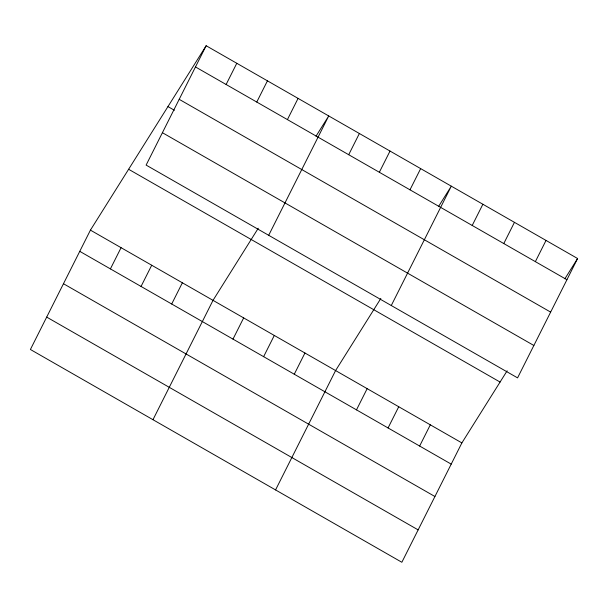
<?xml version="1.0" encoding="UTF-8"?>
<svg xmlns="http://www.w3.org/2000/svg" width="608" height="608" viewBox="0 0 608 608"><rect width="100%" height="100%" fill="white"/><g stroke="black" fill="none" stroke-linecap="round" stroke-linejoin="round"><path stroke-width="0.91" d="M206.15 45.729L146.118 165.087L517.568 377.872L577.6 258.514L206.15 45.729L90.432 230.128L30.4 349.486L401.85 562.271L461.882 442.913L507.133 370.812M110.405 268.896L121.076 247.684M226.123 84.497L236.793 63.285M141.048 286.452L151.719 265.24M256.766 102.053L267.436 80.841M171.699 304.008L182.362 282.796M287.417 119.601L298.08 98.39M152.98 419.702L213.013 300.352L258.256 228.243M268.698 235.304L328.723 115.946L316 136.23M232.986 339.12L243.656 317.908M348.703 154.713L359.374 133.502M263.629 356.668L274.299 335.456M379.346 172.269L390.017 151.058M294.272 374.224L304.942 353.012M409.99 189.825L420.66 168.614M275.561 489.926L335.586 370.568L380.836 298.46M391.278 305.52L451.303 186.17L438.581 206.454M356.493 409.868L367.164 388.656M472.211 225.462L482.881 204.25M388.064 427.956L398.734 406.744M503.781 243.55L514.452 222.338M419.642 446.044L430.312 424.825M535.359 261.638L546.03 240.426M564.87 278.798L577.6 258.514M195.48 66.941L566.93 279.726M179.193 99.324L550.643 312.109M167.96 106.582L174.412 110.276M162.404 132.696L533.862 345.481M128.615 169.275L500.072 382.06M90.432 230.128L461.882 442.913M79.762 251.34L451.212 464.124M63.475 283.731L434.925 496.516M46.687 317.102L418.144 529.887"/></g></svg>
